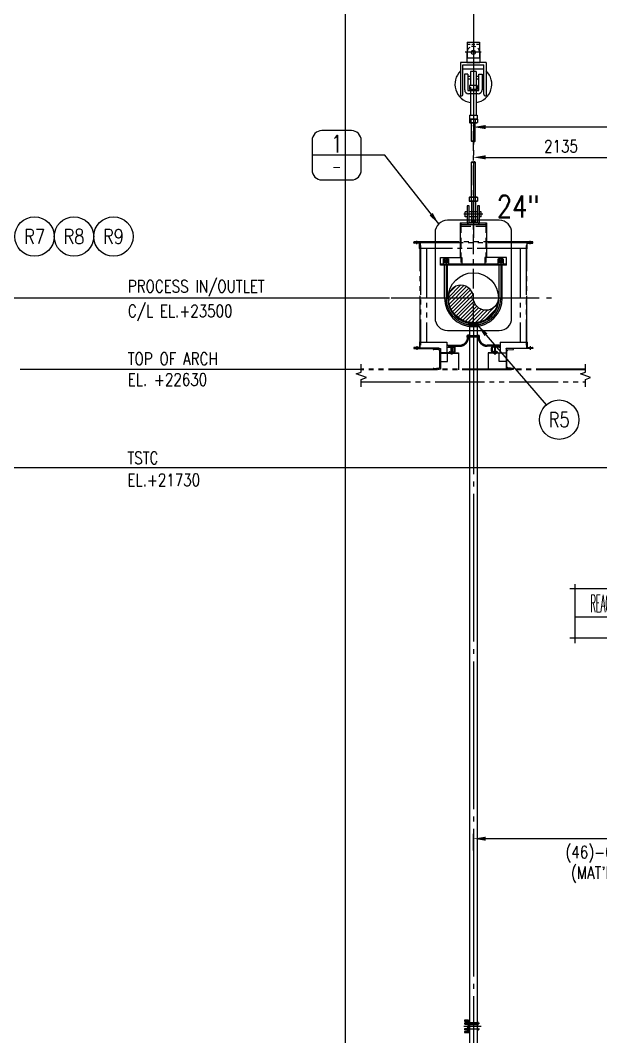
# Model space of a CAD drawing. Header units: millimetres. Extents: x 0 to 91981, y -132907 to 77676.
# Drawn here: x 14236 to 21307, y 11673 to 24054 of the extents above; entities that cross this region are included whole.
import ezdxf
from ezdxf.enums import TextEntityAlignment as Align

# ---------------------------------------------------------------- set-up
doc = ezdxf.new("R2010")
doc.units = ezdxf.units.MM
doc.header["$LTSCALE"] = 60
for name, pattern in [('CENTER', [7, 4, -1, 1, -1]), ('JNK-CENTER', [34, 30, -1.5, 1, -1.5]), ('JNK-HIDDEN', [3, 2, -1]), ('JNK-PHANTOM', [15, 10, -1, 1, -1, 1, -1]), ('PHA', [30, 20, -2, 2, -2, 2, -2])]:
    doc.linetypes.add(name, pattern=pattern)
for name, color, linetype in [('C', 1, 'CENTER'), ('CEN-R', 1, 'JNK-CENTER'), ('CENTER-R', 1, 'CENTER'), ('CON-C', 4, 'Continuous'), ('CON-G', 3, 'Continuous'), ('CON-W', 7, 'Continuous'), ('CON-Y', 2, 'Continuous'), ('CONT-Y', 2, 'Continuous'), ('Dim-W', 7, 'Continuous'), ('HID-Y', 2, 'JNK-HIDDEN'), ('LOGO-FRAME', 7, 'Continuous'), ('PAN-W', 6, 'PHA'), ('PHA-M', 6, 'JNK-PHANTOM'), ('PHA-W', 7, 'JNK-PHANTOM'), ('rev-1', 2, 'Continuous'), ('STL-OBJT', 7, 'Continuous'), ('TXT-Y', 2, 'Continuous')]:
    doc.layers.add(name, color=color, linetype=linetype)
doc.layers.add('CONT-G', color=3, linetype='Continuous', lineweight=25)
doc.styles.add('SIMPLEX', font='simplex.shx', dxfattribs={"width": 0.8})
doc.dimstyles.new('DIM60', dxfattribs={"dimscale": 60, "dimtxt": 2.5, "dimasz": 2.5, "dimexe": 1, "dimexo": 1, "dimgap": 1, "dimtad": 1, "dimdsep": 46, "dimtxsty": 'SIMPLEX', "dimcen": 0, "dimclrd": 256, "dimclre": 256, "dimclrt": 2, "dimadec": 1, "dimazin": 2, "dimtfac": 1, "dimtix": 1, "dimtmove": 2, "dimatfit": 2, "dimfxl": 1, "dimarcsym": 1})
doc.dimstyles.new('DIM_60', dxfattribs={"dimscale": 60, "dimtxt": 2.5, "dimasz": 2.5, "dimexe": 1, "dimexo": 1, "dimgap": 1, "dimtad": 1, "dimdec": 4, "dimdsep": 46, "dimtxsty": 'SIMPLEX', "dimcen": 2.5, "dimclrd": 7, "dimclre": 7, "dimclrt": 2, "dimadec": 4, "dimazin": 2, "dimtfac": 1, "dimtdec": 4, "dimtmove": 0, "dimatfit": 2, "dimfxl": 0.18, "dimtolj": 1, "dimtzin": 0, "dimarcsym": 1})

# ---------------------------------------------------------------- blocks, each defined once
blk = doc.blocks.new('A$C1C12395C')
at = {"layer": 'CEN-R'}
blk.add_line((0, 0), (0, 44), dxfattribs=at)
at = {"layer": 'CONT-G'}
for p, q in [((-61, 24), (-47, 44)), ((-61, 19), (-61, 24)), ((-61, 24), (61, 24)), ((-61, 19), (61, 19)), ((-61, 19), (-51, 5)), ((-44, 0), (-51, 5)), ((-51, 5), (51, 5)), ((-47, 44), (47, 44)), ((-44, 0), (44, 0)), ((44, 0), (51, 5)), ((61, 24), (47, 44)), ((61, 19), (51, 5)), ((61, 19), (61, 24))]:
    blk.add_line(p, q, dxfattribs=at)
blk = doc.blocks.new('pipesece')
at = {"layer": 'CON-W'}
blk.add_lwpolyline([(0.5, 0, 0.44), (0, 0, -0.44), (-0.5, 0, -0.44), (0, 0)], format="xyb", dxfattribs=at)
blk.add_lwpolyline([(-0.45, 0, 0.31383), (0, 0, 0.31383)], format="xyb", close=True, dxfattribs=at)
blk = doc.blocks.new('A$C59B53160')
at = {"layer": 'PHA-M'}
for p, q in [((-24, 236, -596), (-24, 660, -596)), ((24, 236, -596), (24, 660, -596)), ((-51, 229, -596), (-51, 186, -596)), ((-51, 186, -596), (51, 186, -596)), ((38, 236, -596), (-38, 236, -596)), ((-24, 186, -596), (-24, 229, -596)), ((-24, 186, -596), (-24, -63, -596)), ((24, 186, -596), (24, 229, -596)), ((24, 186, -596), (24, -63, -596)), ((51, 229, -596), (51, 186, -596)), ((-24, -63, -596), (24, -63, -596))]:
    blk.add_line(p, q, dxfattribs=at)
for centre, radius, start, end in [((-37, 219, -596), 17.2, 38.0871, 141.9129), ((0, 190, -596), 46.2, 59.1091, 120.8909), ((37, 219, -596), 17.2, 38.0871, 141.9129)]:
    blk.add_arc(centre, radius, start, end, dxfattribs=at)
at = {"layer": 'PHA-W', "xscale": 47.25751289335312, "yscale": 47.25751289335312, "zscale": 47.25751289335312}
blk.add_blockref('pipesece', (0, 660, -596), dxfattribs=at)
blk = doc.blocks.new('pipesec')
at = {"layer": 'CON-W'}
for p, q in [((0.121, 0.485), (0.485, 0.121)), ((0.244, 0.437), (0.437, 0.244)), ((0.247, 0.211), (0.498, -0.041)), ((0.248, 0.284), (0.499, 0.033)), ((0.012, 0), (0.36, -0.347)), ((0.075, 0.011), (0.394, -0.308)), ((0.126, 0.034), (0.425, -0.264)), ((0.169, 0.066), (0.451, -0.216)), ((0.204, 0.105), (0.473, -0.163)), ((0.23, 0.153), (0.489, -0.105)), ((-0.243, -0.191), (0.063, -0.496)), ((-0.223, -0.136), (0.125, -0.484)), ((-0.193, -0.092), (0.181, -0.466)), ((-0.156, -0.055), (0.232, -0.443)), ((-0.111, -0.026), (0.279, -0.415)), ((-0.056, -0.006), (0.321, -0.383)), ((-0.25, -0.258), (-0.008, -0.5)), ((-0.227, -0.355), (-0.105, -0.477))]:
    blk.add_line(p, q, dxfattribs=at)
blk.add_lwpolyline([(0, 0.5, -1), (0, 0, 1), (0, -0.5, 1)], format="xyb", dxfattribs=at)
blk = doc.blocks.new('SP-FE2')
at = {"color": 1, "linetype": 'CENTER'}
blk.add_line((97, -104), (-98, -104), dxfattribs=at)
at = {"layer": 'CEN-R'}
blk.add_line((0, 58), (0, -1229), dxfattribs=at)
at = {"layer": 'CON-Y'}
blk.add_circle((0, -104), 23.8, dxfattribs=at)
for start, end in [(133.8182, 260.8315), (279.1699, 46.1818)]:
    blk.add_arc((0, -494), 225, start, end, dxfattribs=at)
at = {"layer": 'CONT-Y'}
for p, q in [((-75, 21), (-75, -173)), ((-75, 21), (75, 21)), ((75, 21), (75, -173)), ((-80, -111), (-80, -227)), ((-40, -11), (-75, -11)), ((18, -11), (-18, -11)), ((75, -11), (40, -11)), ((80, -111), (80, -227)), ((156, -227), (-156, -227)), ((-156, -227), (-156, -636)), ((-80, -227), (80, -227)), ((-75, -173), (75, -173)), ((156, -227), (156, -636)), ((-127, -256), (127, -256)), ((-127, -612), (-127, -256)), ((-127, -304), (127, -304)), ((-106, -370), (-106, -561)), ((-67, -370), (-106, -370)), ((-67, -370), (-67, -569)), ((36, -336), (-36, -336)), ((-36, -336), (-36, -510)), ((36, -336), (36, -510)), ((67, -569), (67, -370)), ((67, -370), (106, -370)), ((106, -370), (106, -561)), ((127, -612), (127, -256)), ((-67, -394), (-36, -394)), ((-67, -428), (-36, -428)), ((36, -394), (67, -394)), ((36, -428), (67, -428)), ((-67, -569), (67, -569)), ((58, -609), (-58, -609)), ((48, -510), (-48, -510)), ((-48, -510), (-48, -558)), ((48, -558), (-48, -558)), ((-36, -527), (-36, -869)), ((-36, -558), (-36, -569)), ((-36, -609), (-36, -869)), ((36, -499), (36, -869)), ((36, -558), (36, -569)), ((36, -609), (36, -869)), ((48, -510), (48, -558)), ((-156, -636), (-151, -636)), ((156, -636), (151, -636)), ((49, -917), (-49, -917)), ((-49, -917), (-49, -958)), ((-48, -869), (48, -869)), ((-48, -869), (-48, -917)), ((-48, -917), (48, -917)), ((38, -963), (-38, -963)), ((-27, -958), (-27, -917)), ((26, -963), (-26, -963)), ((-22, -1187), (-22, -963)), ((22, -1187), (22, -963)), ((27, -958), (27, -917)), ((48, -869), (48, -917)), ((49, -917), (49, -958))]:
    blk.add_line(p, q, dxfattribs=at)
for centre, radius, start, end in [((0, -111), 79.5, 146.9982, 180), ((0, -111), 79.5, 122.5954, 146.9982), ((0, -111), 79.5, 66.3097, 106.0082), ((0, -111), 79.5, 33.0018, 46.5774), ((0, -111), 79.5, 0, 33.0018), ((-151, -612), 24, 270, 0), ((-58, -561), 47.9, 180, 270), ((58, -561), 47.9, 270, 0), ((151, -612), 24, 180, 270), ((-38, -950), 13.6, 216.0781, 323.9219), ((0, -895), 68.3, 246.6749, 293.3251), ((38, -950), 13.6, 216.0781, 323.9219)]:
    blk.add_arc(centre, radius, start, end, dxfattribs=at)
blk.add_ellipse((-11, -1187), major_axis=(-11.1, 0), ratio=0.480082, dxfattribs=at)
blk.add_ellipse((11, -1187), major_axis=(11.1, 0), ratio=0.480082, start_param=3.141593, end_param=6.283185, dxfattribs=at)
blk = doc.blocks.new('*D75')
at = {"layer": 'DEFPOINTS', "color": 0, "transparency": 16777216}
for p in [(19756, 22754), (19756, 22754), (24026, 22754)]:
    blk.add_point(p, dxfattribs=at)
at = {"layer": 'Dim-W', "color": 7, "linetype": 'ByBlock', "lineweight": -2, "transparency": 16777216}
blk.add_line((23876, 22754), (19906, 22754), dxfattribs=at)
at = {"layer": 'Dim-W', "color": 7, "transparency": 16777216}
for points in [[(19906, 22779), (19906, 22729), (19756, 22754)], [(23876, 22779), (23876, 22729), (24026, 22754)]]:
    blk.add_solid(points, dxfattribs=at)
at = {"layer": 'Dim-W', "color": 2, "transparency": 16777216, "insert": (21891, 22889), "char_height": 150, "attachment_point": 5, "style": 'SIMPLEX', "bg_fill": 3, "box_fill_scale": 1.1, "bg_fill_color": 256, "bg_fill_true_color": 13158600, "bg_fill_transparency": 0}
blk.add_mtext('\\A1;4270', dxfattribs=at)
blk = doc.blocks.new('*D83')
at = {"layer": 'DEFPOINTS', "color": 0, "transparency": 16777216}
for p in [(19756, 14085), (19756, 13881), (24026, 13881)]:
    blk.add_point(p, dxfattribs=at)
at = {"layer": 'Dim-W', "color": 7, "linetype": 'ByBlock', "lineweight": -2, "transparency": 16777216}
for p, q in [((19756, 13941), (19756, 14145)), ((24026, 13941), (24026, 14145)), ((23876, 14085), (19906, 14085))]:
    blk.add_line(p, q, dxfattribs=at)
at = {"layer": 'Dim-W', "color": 7, "transparency": 16777216}
for points in [[(19906, 14110), (19906, 14060), (19756, 14085)], [(23876, 14110), (23876, 14060), (24026, 14085)]]:
    blk.add_solid(points, dxfattribs=at)
at = {"layer": 'Dim-W', "color": 2, "transparency": 16777216, "char_height": 150, "attachment_point": 5, "style": 'SIMPLEX', "bg_fill": 3, "box_fill_scale": 1.1, "bg_fill_color": 256, "bg_fill_true_color": 13158600, "bg_fill_transparency": 0}
for s, insert in [('\\A1;4270', (21891, 14220)), ("\\A1;(46)-O.D. 88.9x3.20 MW\\P(MAT'L : A312 TP347H)", (21891, 13771))]:
    blk.add_mtext(s, dxfattribs=dict(at, insert=insert))
blk = doc.blocks.new('*D77')
at = {"layer": 'DEFPOINTS', "color": 0, "transparency": 16777216}
for p in [(19756, 22385), (21891, 22385), (21891, 22385)]:
    blk.add_point(p, dxfattribs=at)
at = {"layer": 'Dim-W', "color": 7, "linetype": 'ByBlock', "lineweight": -2, "transparency": 16777216}
for p, q in [((19756, 22325), (19756, 22325)), ((19906, 22385), (21741, 22385))]:
    blk.add_line(p, q, dxfattribs=at)
at = {"layer": 'Dim-W', "color": 7, "transparency": 16777216}
for points in [[(19906, 22410), (19906, 22360), (19756, 22385)], [(21741, 22410), (21741, 22360), (21891, 22385)]]:
    blk.add_solid(points, dxfattribs=at)
at = {"layer": 'Dim-W', "color": 2, "transparency": 16777216, "insert": (20823, 22520), "char_height": 150, "attachment_point": 5, "style": 'SIMPLEX'}
blk.add_mtext('\\A1;2135', dxfattribs=at)
blk = doc.blocks.new('det-tag')
at = {"layer": 'CON-Y'}
blk.add_line((5, 0), (-5, 0), dxfattribs=at)
blk.add_lwpolyline([(-3, -5), (3, -5, 0.414214), (5, -3), (5, 3, 0.414214), (3, 5), (-3, 5, 0.414214), (-5, 3), (-5, -3, 0.414214)], format="xyb", close=True, dxfattribs=at)
at = {"layer": 'CON-G', "style": 'SIMPLEX', "width": 0.8}
blk.add_attdef('TAG', text='', height=3.5, dxfattribs=at).set_placement((0.02, 0.58), align=Align.CENTER)
at = {"layer": 'CON-Y', "style": 'SIMPLEX', "width": 0.8}
blk.add_attdef('-8888', text='', height=2, dxfattribs=at).set_placement((0, -3.34), align=Align.CENTER)
blk = doc.blocks.new('piec-tag')
at = {"layer": 'CON-Y'}
blk.add_circle((0, 0), 4, dxfattribs=at)
at = {"layer": 'CON-G', "style": 'SIMPLEX', "width": 0.8}
blk.add_attdef('P.N', text='', height=3, dxfattribs=at).set_placement((0, 0), align=Align.MIDDLE)
at = {"layer": 'CON-G', "style": 'SIMPLEX', "width": 0.8, "flags": 1}
blk.add_attdef('BOM', (4.48, -3.74), '', height=2.5, dxfattribs=at)
blk = doc.blocks.new('U-BEND NUTS')
at = {"layer": 'CENTER-R'}
blk.add_line((0, 232), (0, 0), dxfattribs=at)
at = {"layer": 'CON-W', "color": 3}
for p, q in [((75, 192), (-75, 192)), ((75, 120), (-75, 120)), ((75, 120), (-75, 120)), ((75, 48), (-75, 48)), ((57, 212), (-57, 212)), ((-57, 192), (-57, 212)), ((-57, 185), (-57, 127)), ((-57, 113), (-57, 55)), ((57, 192), (57, 212)), ((57, 185), (57, 127)), ((57, 113), (57, 55))]:
    blk.add_line(p, q, dxfattribs=at)
blk.add_lwpolyline([(105, 0), (105, 48), (-105, 48), (-105, 0)], close=True, dxfattribs=at)
for points in [[(-93, 185, -0.372659), (-57, 185, -0.117627), (57, 185, -0.372659), (93, 185), (93, 127, -0.372659), (57, 127, -0.117627), (-57, 127, -0.372659), (-93, 127)], [(-93, 113, -0.372659), (-57, 113, -0.117627), (57, 113, -0.372659), (93, 113), (93, 55, -0.372659), (57, 55, -0.117627), (-57, 55, -0.372659), (-93, 55)]]:
    blk.add_lwpolyline(points, format="xyb", close=True, dxfattribs=at)
blk = doc.blocks.new('NAMETAG')
at = {"layer": 'CON-W'}
for p, q in [((-16, 0), (16, 0)), ((-15, 1), (-15, -11)), ((15, 1), (15, -11)), ((-15, -5.7), (15, -5.7)), ((-16, -10), (16, -10))]:
    blk.add_line(p, q, dxfattribs=at)
at = {"layer": 'CON-C', "style": 'SIMPLEX', "width": 0.8}
blk.add_attdef('HEATER', text='', height=3.5, dxfattribs=at).set_placement((-0.04, -4.68), align=Align.CENTER)
at = {"layer": 'CON-G', "style": 'SIMPLEX', "width": 0.992635}
blk.add_attdef('NO.\\H-0000-0', text='', height=2.4, dxfattribs=at).set_placement((-13.7, -9.08), (13.64, -9.08), align=Align.FIT)
blk = doc.blocks.new('*D1018')
at = {"layer": 'DEFPOINTS', "color": 0, "transparency": 16777216}
for p in [(17800, 59493), (18196, 59493), (17070, -132907)]:
    blk.add_point(p, dxfattribs=at)
at = {"layer": 'Dim-W', "linetype": 'ByBlock', "lineweight": -2, "transparency": 16777216}
for p, q in [((17860, 59493), (18256, 59493)), ((18196, -132757), (18196, 59343)), ((17130, -132907), (18256, -132907))]:
    blk.add_line(p, q, dxfattribs=at)
at = {"layer": 'Dim-W', "transparency": 16777216}
for points in [[(18171, 59343), (18221, 59343), (18196, 59493)], [(18171, -132757), (18221, -132757), (18196, -132907)]]:
    blk.add_solid(points, dxfattribs=at)
at = {"layer": 'Dim-W', "color": 2, "transparency": 16777216, "insert": (18061, -36707), "char_height": 150, "attachment_point": 5, "rotation": 90, "style": 'SIMPLEX'}
blk.add_mtext('192399.74', dxfattribs=at)

msp = doc.modelspace()

# ---------------------------------------------------------------- linework, layer by layer
at = {"linetype": 'Continuous'}
for points in [[(18390.57966, 19589.02248), (18390.57966, 19679.02248), (18452.3979, 19701.52248), (18328.76142, 19746.52248), (18390.57966, 19769.02248), (18390.57966, 19864.64748)], [(21120.5798, 19589.02248), (21120.5798, 19679.02248), (21182.39804, 19701.52248), (21058.76156, 19746.52248), (21120.5798, 19769.02248), (21120.5798, 19864.64748)]]:
    msp.add_lwpolyline(points, dxfattribs=at)
at = {"layer": 'C'}
msp.add_line((19872.72818, 21691.01284), (19638.43097, 21691.01284), dxfattribs=at)
msp.add_line((19872.72818, 21691.01284), (19638.43097, 21691.01284), dxfattribs=at)
at = {"layer": 'CEN-R'}
for p, q in [((19755.57958, 24361.80913), (19755.57958, 21405.43929)), ((19422.25949, 21086.01284), (19422.25958, 20674.43929)), ((20088.89957, 21086.01286), (20088.89958, 20674.43929)), ((18755.57958, 20674.43929), (20755.57958, 20674.43929)), ((19755.57958, 20325.29396), (19755.57958, 7436.43929)), ((19849.77686, 11798.43929), (19640.83422, 11798.43929)), ((19829.58541, 11833.43929), (19643.67716, 11833.43929)), ((19829.58541, 11763.43929), (19643.67716, 11763.43929)), ((19810.02958, 11852.8365), (19810.02958, 11814.04207)), ((19810.02958, 11744.04207), (19810.02958, 11782.8365))]:
    msp.add_line(p, q, dxfattribs=at)
msp.add_arc((19755.57958, 20674.43929), 333.32, 180, 0, dxfattribs=at)
at = {"layer": 'CENTER-R'}
msp.add_line((19755.57958, 20365.80265), (19755.57958, 22774.98853), dxfattribs=at)
at = {"layer": 'CON-G'}
for p, q in [((19353.25958, 21070.01284), (19353.25958, 21086.01284)), ((19353.25958, 21086.01284), (20157.89958, 21086.01284)), ((20157.89958, 21070.01284), (19353.25958, 21070.01284)), ((20157.89958, 21070.01284), (20157.89958, 21086.01284)), ((19653.52958, 11825.43929), (19653.52958, 11841.43929)), ((19653.52958, 11771.43929), (19653.52958, 11755.43929)), ((19674.00958, 11825.43929), (19674.00958, 11841.43929)), ((19674.00958, 11771.43929), (19674.00958, 11755.43929)), ((19678.12958, 11845.34681), (19678.12958, 11821.53176)), ((19678.12958, 11751.53176), (19678.12958, 11775.34681)), ((19679.61952, 11841.43929), (19692.63965, 11841.43929)), ((19679.61952, 11825.43929), (19692.63965, 11825.43929)), ((19679.61952, 11771.43929), (19692.63965, 11771.43929)), ((19694.12958, 11845.34681), (19694.12958, 11821.53176)), ((19694.12958, 11751.53176), (19694.12958, 11775.34681)), ((19679.61952, 11755.43929), (19692.63965, 11755.43929))]:
    msp.add_line(p, q, dxfattribs=at)
for points in [[(19649.12958, 11873.43929), (19649.12958, 11861.43929), (19694.12958, 11861.43929, -0.4142135624), (19699.12958, 11856.43929), (19699.12958, 11740.43929, -0.4142135624), (19694.12958, 11735.43929), (19649.12958, 11735.43929), (19649.12958, 11723.43929), (19694.12958, 11723.43929, 0.4142135624), (19711.12958, 11740.43929), (19711.12958, 11856.43929, 0.4142135624), (19694.12958, 11873.43929)], [(19679.61952, 11817.43929, -0.3726589127), (19679.61952, 11825.43929, -0.1862420053), (19679.61952, 11841.43929, -0.3726589127), (19679.61952, 11849.43929), (19692.63965, 11849.43929, -0.3726589127), (19692.63965, 11841.43929, -0.1862420053), (19692.63965, 11825.43929, -0.3726589127), (19692.63965, 11817.43929)], [(19679.61952, 11779.43929, 0.3726589127), (19679.61952, 11771.43929, 0.1862420053), (19679.61952, 11755.43929, 0.3726589127), (19679.61952, 11747.43929), (19692.63965, 11747.43929, 0.3726589127), (19692.63965, 11755.43929, 0.1862420053), (19692.63965, 11771.43929, 0.3726589127), (19692.63965, 11779.43929)]]:
    msp.add_lwpolyline(points, format="xyb", close=True, dxfattribs=at)
for points in [[(19678.12958, 11841.43929), (19653.52958, 11841.43929), (19651.92958, 11839.83929), (19651.92958, 11827.03929), (19653.52958, 11825.43929), (19678.12958, 11825.43929)], [(19678.12958, 11755.43929), (19653.52958, 11755.43929), (19651.92958, 11757.03929), (19651.92958, 11769.83929), (19653.52958, 11771.43929), (19678.12958, 11771.43929)]]:
    msp.add_lwpolyline(points, dxfattribs=at)
at = {"layer": 'CON-G', "color": 7}
for points in [[(19676.78086, 11841.43929), (19674.00958, 11839.83929), (19651.92958, 11839.83929)], [(19676.78086, 11825.43929), (19674.00958, 11827.03929), (19651.92958, 11827.03929)], [(19676.78086, 11771.43929), (19674.00958, 11769.83929), (19651.92958, 11769.83929)], [(19676.78086, 11755.43929), (19674.00958, 11757.03929), (19651.92958, 11757.03929)]]:
    msp.add_lwpolyline(points, dxfattribs=at)
at = {"layer": 'CON-G'}
for points in [[(19694.12958, 11816.43929), (19699.12958, 11816.43929), (19699.12958, 11850.43929), (19694.12958, 11850.43929)], [(19694.12958, 11780.43929), (19699.12958, 11780.43929), (19699.12958, 11746.43929), (19694.12958, 11746.43929)]]:
    msp.add_lwpolyline(points, close=True, dxfattribs=at)
for points in [[(19711.12958, 11823.43929), (19810.02958, 11823.43929, 1), (19810.02958, 11843.43929), (19711.12958, 11843.43929)], [(19800.02958, 11773.43929), (19810.02958, 11773.43929, -1), (19810.02958, 11753.43929), (19800.02958, 11753.43929)]]:
    msp.add_lwpolyline(points, format="xyb", dxfattribs=at)
at = {"layer": 'CON-W', "color": 3}
for p, q in [((19353.25958, 21086.01284), (19353.25958, 21166.01284)), ((19353.25958, 21166.01284), (19614.73958, 21166.01284)), ((19403.25958, 20674.43929), (19403.25958, 21070.01284)), ((19441.25958, 20674.43929), (19441.25958, 21070.01284)), ((19614.73958, 21166.01284), (19614.73958, 21086.01284)), ((20157.89958, 21166.01284), (19896.41958, 21166.01284)), ((19896.41958, 21166.01284), (19896.41958, 21086.01284)), ((20069.89958, 20674.43929), (20069.89958, 21070.01284)), ((20107.89958, 20674.43929), (20107.89958, 21070.01284)), ((20157.89958, 21086.01284), (20157.89958, 21166.01284)), ((19450.77958, 20674.43929), (19441.25958, 20674.43929)), ((20060.37958, 20674.43929), (20069.89958, 20674.43929))]:
    msp.add_line(p, q, dxfattribs=at)
at = {"layer": 'CON-W'}
for p, q in [((13871.36207, 20674.43929), (18734.16242, 20674.43929)), ((14236.36207, 19804.43929), (18390.57966, 19804.43929))]:
    msp.add_line(p, q, dxfattribs=at)
at = {"layer": 'CON-W', "color": 3}
msp.add_circle((19755.57958, 20674.43929), 304.8, dxfattribs=at)
for radius in [352.32, 314.32]:
    msp.add_arc((19755.57958, 20674.43929), radius, 180, 0, dxfattribs=at)
at = {"layer": 'CONT-G'}
for p, q in [((19593.62958, 21586.01284), (19917.52958, 21586.01284)), ((19593.62958, 21586.01284), (19593.62958, 21166.01284)), ((19593.62958, 21586.01284), (19917.52958, 21586.01284)), ((19917.52958, 21586.01284), (19917.52958, 21166.01284)), ((19917.52958, 21586.01284), (19917.52958, 21166.01284))]:
    msp.add_line(p, q, dxfattribs=at)
msp.add_lwpolyline([(19711.12958, 7448.43929), (19711.12958, 20325.18929), (19800.02958, 20325.18929), (19800.02958, 7448.43929)], close=True, dxfattribs=at)
at = {"layer": 'Dim-W'}
msp.add_line((23956.66957, 18604.43929), (11853.28731, 18604.40073), dxfattribs=at)
msp.add_lwpolyline([(20071.89693, 21618.23506), (19439.26224, 21618.23506, 0.4142135624), (19289.26224, 21468.23506), (19289.26224, 20425.80918, 0.4142135624), (19439.26224, 20275.80918), (20071.89693, 20275.80918, 0.4142135624), (20221.89693, 20425.80918), (20221.89693, 21468.23506, 0.4142135624)], format="xyb", close=True, dxfattribs=at)
at = {"layer": 'HID-Y', "color": 2}
for p, q in [((19603.93958, 21586.01284), (19603.93958, 21086.01284)), ((19603.93958, 21586.01284), (19603.93958, 21086.01284)), ((19603.93958, 21566.01284), (19907.21958, 21566.01284)), ((19603.93958, 21566.01284), (19907.21958, 21566.01284)), ((19603.93958, 21546.01284), (19907.21958, 21546.01284)), ((19603.93958, 21546.01284), (19907.21958, 21546.01284)), ((19907.21958, 21586.01284), (19907.21958, 21086.01284)), ((19907.21958, 21586.01284), (19907.21958, 21086.01284))]:
    msp.add_line(p, q, dxfattribs=at)
at = {"layer": 'PAN-W'}
for p, q in [((19680.14555, 21721.01284), (19657.27747, 21721.01284)), ((19657.27747, 21661.01284), (19657.27747, 21721.01284)), ((19680.14555, 21721.01284), (19657.27747, 21721.01284)), ((19657.27747, 21661.01284), (19657.27747, 21721.01284)), ((19807.01361, 21721.01284), (19704.14555, 21721.01284)), ((19807.01361, 21721.01284), (19704.14555, 21721.01284)), ((19851.01361, 21721.01284), (19831.01361, 21721.01284)), ((19851.01361, 21721.01284), (19831.01361, 21721.01284)), ((19851.01361, 21661.01284), (19851.01361, 21721.01284)), ((19851.01361, 21661.01284), (19851.01361, 21721.01284)), ((19680.14555, 21661.01284), (19657.27747, 21661.01284)), ((19680.14555, 21661.01284), (19657.27747, 21661.01284)), ((19807.01361, 21661.01284), (19704.14555, 21661.01284)), ((19807.01361, 21661.01284), (19704.14555, 21661.01284)), ((19851.01361, 21661.01284), (19831.01361, 21661.01284)), ((19851.01361, 21661.01284), (19831.01361, 21661.01284))]:
    msp.add_line(p, q, dxfattribs=at)
msp.add_lwpolyline([(19807.01361, 21596.01284, -0.4142135624), (19801.01361, 21590.01284), (19710.14555, 21590.01284, -0.4142135624), (19704.14555, 21596.01284), (19704.14555, 21796.01284), (19680.14555, 21796.01284), (19680.14555, 21596.01284, 0.4142135624), (19710.14555, 21566.01284), (19801.01361, 21566.01284, 0.4142135624), (19831.01361, 21596.01284), (19831.01361, 21796.01284), (19807.01361, 21796.01284)], format="xyb", close=True, dxfattribs=at)
msp.add_lwpolyline([(19807.01361, 21596.01284, -0.4142135624), (19801.01361, 21590.01284), (19710.14555, 21590.01284, -0.4142135624), (19704.14555, 21596.01284), (19704.14555, 21796.01284), (19680.14555, 21796.01284), (19680.14555, 21596.01284, 0.4142135624), (19710.14555, 21566.01284), (19801.01361, 21566.01284, 0.4142135624), (19831.01361, 21596.01284), (19831.01361, 21796.01284), (19807.01361, 21796.01284)], format="xyb", close=True, dxfattribs=at)
at = {"layer": 'PHA-M'}
for p, q in [((19065.57958, 21325.43929), (19065.57958, 21369.43929)), ((20445.57958, 21325.43929), (20445.57958, 21369.43929)), ((20400.57958, 21274.43929), (19110.57958, 21274.43929)), ((19185.57958, 21274.43929), (19185.57958, 20134.43929)), ((20325.57958, 21274.43929), (20325.57958, 20134.43929)), ((19679.92958, 20196.4034), (19679.92958, 20208.9034)), ((19831.22958, 20208.9034), (19679.92958, 20208.9034)), ((19831.22958, 20196.4034), (19679.92958, 20196.4034)), ((19685.92958, 20196.32574), (19685.92958, 20219.33929)), ((19698.42958, 20219.33929), (19685.92958, 20219.33929)), ((19698.42958, 20196.4034), (19698.42958, 20219.33929)), ((19812.72958, 20196.4034), (19812.72958, 20219.33929)), ((19812.72958, 20219.33929), (19825.22958, 20219.33929)), ((19825.22958, 20196.32574), (19825.22958, 20219.33929)), ((19831.22958, 20196.4034), (19831.22958, 20208.9034)), ((19065.57958, 20083.43929), (19065.57958, 20039.43929)), ((19110.57958, 20134.43929), (19430.57958, 20134.43929)), ((19430.57958, 20134.43929), (19430.57958, 20004.43929)), ((19437.61296, 20076.32574), (19437.61296, 20091.32574)), ((19442.61296, 20096.32574), (19585.92958, 20096.32574)), ((19442.61296, 20071.32574), (19515.57958, 20071.32574)), ((19450.11296, 20083.82574), (19585.92958, 20083.82574)), ((19495.57958, 20063.43929), (19485.57958, 20063.43929)), ((19490.57958, 20073.11174), (19490.57958, 19985.75414)), ((19520.57958, 20021.93929), (19520.57958, 20066.32574)), ((19533.07958, 20021.93929), (19533.07958, 20066.32574)), ((20068.54621, 20096.32574), (19925.22958, 20096.32574)), ((20061.04621, 20083.82574), (19925.22958, 20083.82574)), ((19978.07958, 20021.93929), (19978.07958, 20066.32574)), ((19990.57958, 20021.93929), (19990.57958, 20066.32574)), ((20068.54621, 20071.32574), (19995.57958, 20071.32574)), ((20015.57958, 20063.43929), (20025.57958, 20063.43929)), ((20020.57958, 20073.11174), (20020.57958, 19985.75414)), ((20073.54621, 20076.32574), (20073.54621, 20091.32574)), ((20080.57957, 20134.43929), (20400.57958, 20134.43929)), ((20080.57957, 20134.43929), (20080.57957, 20004.43929)), ((20445.57958, 20083.43929), (20445.57958, 20039.43929)), ((19495.57958, 20004.43929), (19355.57958, 20004.43929)), ((19465.57958, 20016.93929), (19515.57958, 20016.93929)), ((19483.13738, 20026.93929), (19498.02178, 20026.93929)), ((19483.13738, 20016.93929), (19498.02178, 20016.93929)), ((19498.02178, 19992.43929), (19483.13738, 19992.43929)), ((19485.57958, 20026.00808), (19485.57958, 20017.8705)), ((19495.57958, 20026.00808), (19495.57958, 20017.8705)), ((19575.57958, 20004.43929), (19575.57958, 19798.43929)), ((19935.57958, 20004.43929), (19935.57958, 19798.43929)), ((20045.57958, 20016.93929), (19995.57958, 20016.93929)), ((20028.02178, 20026.93929), (20013.13738, 20026.93929)), ((20028.02178, 20016.93929), (20013.13738, 20016.93929)), ((20013.13738, 19992.43929), (20028.02178, 19992.43929)), ((20015.57958, 20026.00808), (20015.57958, 20017.8705)), ((20015.57958, 20004.43929), (20155.57958, 20004.43929)), ((20025.57958, 20026.00808), (20025.57958, 20017.8705)), ((21120.57973, 19804.43929), (18390.57958, 19804.43929)), ((21120.57973, 19798.43929), (18392.39229, 19798.43929)), ((19329.57958, 19804.43929), (19329.57958, 19798.43929)), ((18390.57958, 19648.43929), (21120.57973, 19648.43929))]:
    msp.add_line(p, q, dxfattribs=at)
for points in [[(20480.57958, 21354.43929), (19030.57958, 21354.43929), (19030.57958, 21349.43929), (20480.57958, 21349.43929)], [(19110.57958, 20097.43929), (19105.57958, 20097.43929), (19105.57958, 21311.43929), (19110.57958, 21311.43929)], [(20400.57958, 20097.43929), (20405.57958, 20097.43929), (20405.57958, 21311.43929), (20400.57958, 21311.43929)], [(19339.57958, 20059.43929), (19030.57958, 20059.43929), (19030.57958, 20054.43929), (19339.57958, 20054.43929)], [(20155.57958, 20059.43929), (20480.57958, 20059.43929), (20480.57958, 20054.43929), (20155.57958, 20054.43929)]]:
    msp.add_lwpolyline(points, close=True, dxfattribs=at)
for points in [[(19105.57958, 21346.43929), (19105.57958, 21271.43929), (19103.57958, 21271.43929, -0.4142135624), (19099.57958, 21275.43929), (19099.57958, 21331.93929, 0.4142135624), (19091.07958, 21340.43929), (19034.57958, 21340.43929, -0.4142135624), (19030.57958, 21344.43929), (19030.57958, 21346.43929)], [(20405.57958, 21346.43929), (20405.57958, 21271.43929), (20407.57958, 21271.43929, 0.4142135624), (20411.57958, 21275.43929), (20411.57958, 21331.93929, -0.4142135624), (20420.07958, 21340.43929), (20476.57958, 21340.43929, 0.4142135624), (20480.57958, 21344.43929), (20480.57958, 21346.43929)], [(19105.57958, 20062.43929), (19105.57958, 20137.43929), (19103.57958, 20137.43929, 0.4142135624), (19099.57958, 20133.43929), (19099.57958, 20076.93929, -0.4142135624), (19091.07958, 20068.43929), (19034.57958, 20068.43929, 0.4142135624), (19030.57958, 20064.43929), (19030.57958, 20062.43929)], [(20405.57958, 20062.43929), (20405.57958, 20137.43929), (20407.57958, 20137.43929, -0.4142135624), (20411.57958, 20133.43929), (20411.57958, 20076.93929, 0.4142135624), (20420.07958, 20068.43929), (20476.57958, 20068.43929, -0.4142135624), (20480.57958, 20064.43929), (20480.57958, 20062.43929)], [(19355.57958, 20054.43929), (19355.57958, 19804.43929), (19265.57958, 19804.43929), (19265.57958, 19807.48168, -0.3888787319), (19271.96949, 19814.45504), (19333.79976, 19819.86449, 0.3888787319), (19346.57958, 19833.81122), (19346.57958, 20025.06736, 0.3888787319), (19333.79976, 20039.01409), (19271.96949, 20044.42353, -0.3888787319), (19265.57958, 20051.3969), (19265.57958, 20054.43929)], [(19500.57958, 20026.00808, 0.3726589127), (19495.57958, 20026.00808, 0.1862420053), (19485.57958, 20026.00808, 0.3726589127), (19480.57958, 20026.00808), (19480.57958, 20017.8705, 0.3726589127), (19485.57958, 20017.8705, 0.1862420053), (19495.57958, 20017.8705, 0.3726589127), (19500.57958, 20017.8705)], [(19480.57958, 19993.3705, 0.3726589127), (19485.57958, 19993.3705, 0.1862420053), (19495.57958, 19993.3705, 0.3726589127), (19500.57958, 19993.3705), (19500.57958, 19999.43929), (19480.57958, 19999.43929)], [(20010.57958, 20026.00808, -0.3726589127), (20015.57958, 20026.00808, -0.1862420053), (20025.57958, 20026.00808, -0.3726589127), (20030.57958, 20026.00808), (20030.57958, 20017.8705, -0.3726589127), (20025.57958, 20017.8705, -0.1862420053), (20015.57958, 20017.8705, -0.3726589127), (20010.57958, 20017.8705)], [(20030.57958, 19993.3705, -0.3726589127), (20025.57958, 19993.3705, -0.1862420053), (20015.57958, 19993.3705, -0.3726589127), (20010.57958, 19993.3705), (20010.57958, 19999.43929), (20030.57958, 19999.43929)], [(20155.57958, 20054.43929), (20155.57958, 19804.43929), (20245.57958, 19804.43929), (20245.57958, 19807.48168, 0.3888787319), (20239.18967, 19814.45504), (20177.3594, 19819.86449, -0.3888787319), (20164.57958, 19833.81122), (20164.57958, 20025.06736, -0.3888787319), (20177.3594, 20039.01409), (20239.18967, 20044.42353, 0.3888787319), (20245.57958, 20051.3969), (20245.57958, 20054.43929)]]:
    msp.add_lwpolyline(points, format="xyb", close=True, dxfattribs=at)
for points in [[(19485.57958, 20002.70724), (19486.57958, 20004.43929), (19486.57958, 20064.43929)], [(19485.57958, 19993.3705), (19485.57958, 20063.43929), (19486.57958, 20064.43929), (19494.57958, 20064.43929), (19495.57958, 20063.43929), (19495.57958, 19993.3705)], [(19495.57958, 20002.70724), (19494.57958, 20004.43929), (19494.57958, 20064.43929)], [(20015.57958, 20002.70724), (20016.57958, 20004.43929), (20016.57958, 20064.43929)], [(20025.57958, 19993.3705), (20025.57958, 20063.43929), (20024.57958, 20064.43929), (20016.57958, 20064.43929), (20015.57958, 20063.43929), (20015.57958, 19993.3705)], [(20025.57958, 20002.70724), (20024.57958, 20004.43929), (20024.57958, 20064.43929)], [(19355.57958, 19999.43929), (19575.57958, 19999.43929)], [(19355.57958, 19899.43929), (19440.57958, 19899.43929), (19440.57958, 19999.43929)], [(20155.57958, 19999.43929), (19935.57958, 19999.43929)], [(20155.57958, 19899.43929), (20070.57958, 19899.43929), (20070.57958, 19999.43929)]]:
    msp.add_lwpolyline(points, dxfattribs=at)
for points in [[(19460.57958, 20011.93929), (19460.57958, 20009.43929, 0.4142135624), (19465.57958, 20004.43929), (19575.57958, 20004.43929)], [(20050.57958, 20011.93929), (20050.57958, 20009.43929, -0.4142135624), (20045.57958, 20004.43929), (19935.57958, 20004.43929)]]:
    msp.add_lwpolyline(points, format="xyb", dxfattribs=at)
for centre, radius, start, end in [((19585.92958, 20196.32574), 100, 270, 0), ((19585.92958, 20196.32574), 112.5, 270, 0), ((19925.22958, 20196.32574), 112.5, 180, 270), ((19925.22958, 20196.32574), 100, 180, 270), ((19442.61296, 20091.32574), 5, 90, 180), ((19442.61296, 20076.32574), 5, 180, 270), ((19515.57958, 20066.32574), 17.5, 0, 90), ((19515.57958, 20066.32574), 5, 0, 90), ((19995.57958, 20066.32574), 17.5, 90, 180), ((19995.57958, 20066.32574), 5, 90, 180), ((20068.54621, 20091.32574), 5, 0, 90), ((20068.54621, 20076.32574), 5, 270, 0), ((19465.57958, 20011.93929), 5, 90, 180), ((19515.57958, 20021.93929), 5, 270, 0), ((19515.57958, 20021.93929), 17.5, 270, 0), ((19995.57958, 20021.93929), 17.5, 180, 270), ((19995.57958, 20021.93929), 5, 180, 270), ((20045.57958, 20011.93929), 5, 0, 90)]:
    msp.add_arc(centre, radius, start, end, dxfattribs=at)

# ---------------------------------------------------------------- block references
at = {"xscale": 0.3333333333333333, "yscale": 0.3333333333333333, "zscale": 0.3333333333333333}
for p in [(19422.25958, 21086.01284), (20088.89967, 21086.01286)]:
    msp.add_blockref('U-BEND NUTS', p, dxfattribs=at)
at = {"layer": 'Dim-W', "xscale": 60, "yscale": 60, "zscale": 60}
for name, p, values in [('det-tag', (18090.57966, 22410.0127), {'TAG': '1', '-8888': '-'}), ('piec-tag', (14410.17488, 21419.90685), {'P.N': 'R7'}), ('piec-tag', (14890.17488, 21419.90685), {'P.N': 'R8'}), ('piec-tag', (15370.17488, 21419.90685), {'P.N': 'R9'})]:
    msp.add_blockref(name, p, dxfattribs=at).add_auto_attribs(values)
at = {"layer": 'Dim-W', "xscale": 609.5999999657956, "yscale": 609.5999999657956, "zscale": 609.5999999657956, "rotation": 270.0000000000002}
msp.add_blockref('pipesec', (19755.57958, 20674.43929), dxfattribs=at)
at = {"layer": 'Dim-W', "xscale": -1}
msp.add_blockref('A$C1C12395C', (19755.57958, 20325.18929), dxfattribs=at)
at = {"layer": 'Dim-W', "xscale": 59.99999999999999, "yscale": 59.99999999999999, "zscale": 59.99999999999999, "rotation": 1.084740389346164e-06}
msp.add_blockref('piec-tag', (20801.04832, 19189.28892), dxfattribs=at).add_auto_attribs({'P.N': 'R5'})
at = {"layer": 'LOGO-FRAME'}
ref = msp.add_blockref('NAMETAG', (21890.57958, 17127.28377), dxfattribs=dict(at, xscale=-60, yscale=60, zscale=60))
ref.add_attrib('HEATER', 'REACTOR FEED HEATER NO.1', dxfattribs={"layer": 'CON-C', "height": 210, "style": 'SIMPLEX', "width": 0.35}).set_placement((21892.97958, 16846.48377), align=Align.CENTER)
ref.add_attrib('NO.\\H-0000-0', '   H-6001A   ', dxfattribs={"layer": 'CON-G', "height": 144, "style": 'SIMPLEX', "width": 0.920096}).set_placement((21072.17958, 16582.48377), (22712.57958, 16582.48377), align=Align.FIT)
at = {"layer": 'rev-1', "xscale": -1}
msp.add_blockref('A$C59B53160', (19755.57958, 21665.61284), dxfattribs=at)
at = {"layer": 'rev-1'}
msp.add_blockref('A$C59B53160', (19755.57959, 21665.61284), dxfattribs=at)
at = {"layer": 'STL-OBJT'}
msp.add_blockref('SP-FE2', (19755.57958, 23768.58888), dxfattribs=at)

# ---------------------------------------------------------------- texts
at = {"layer": 'CON-C', "style": 'SIMPLEX', "width": 0.8}
msp.add_text('24"', height=270, dxfattribs=at).set_placement((20301.84443, 21651.36626), align=Align.CENTER)
at = {"layer": 'CON-Y', "style": 'SIMPLEX', "width": 0.8}
for s, p in [('TSTC', (15541.83235, 18649.28137)), ('EL.+21730', (15541.83235, 18380.83575))]:
    msp.add_text(s, height=150, dxfattribs=at).set_placement(p)
at = {"layer": 'TXT-Y', "style": 'SIMPLEX', "width": 0.8}
for s, p in [('PROCESS IN/OUTLET', (15546.03518, 20739.55287)), ('C/L EL.+23500', (15546.03518, 20438.71915)), ('TOP OF ARCH', (15545.67918, 19856.04718)), ('EL. +22630', (15545.61031, 19603.54718))]:
    msp.add_text(s, height=150, rotation=360, dxfattribs=at).set_placement(p)

# ---------------------------------------------------------------- dimensions: what is measured, and where the dimension line sits
at = {"layer": 'Dim-W'}
dim = msp.add_linear_dim(base=(18196.3315, 59492.65157), p1=(17069.94307, -132907.0922), p2=(17800.14221, 59492.65157), angle=90, dimstyle='DIM60', dxfattribs=at)
dim.commit()
dim.dimension.update_dxf_attribs({"geometry": '*D1018', "text_midpoint": (18061.3315, -36707.22031)})
dim = msp.add_linear_dim(base=(21890.57958, 22385.0127), p1=(19755.57958, 22385.0127), p2=(21890.57958, 22385.0127), dimstyle='DIM_60', dxfattribs=at)
dim.commit()
dim.dimension.update_dxf_attribs({"geometry": '*D77', "text_midpoint": (20823.07958, 22520.0127)})

# ---------------------------------------------------------------- leaders
for points in [[(19333.19622, 21574.30107), (18677.67107, 22410.0127), (18090.57966, 22410.0127)], [(19811.64009, 20337.37441), (20644.37194, 19371.09242)]]:
    msp.add_leader(points, dimstyle='DIM60', override={"dimgap": 1, "dimtad": 0}, dxfattribs=at)

# ---------------------------------------------------------------- next in the draw order: dimensions: what is measured, and where the dimension line sits
dim = msp.add_linear_dim(base=(19755.57958, 22754.4111), p1=(24025.57959, 22754.4111), p2=(19755.57958, 22754.4111), angle=180, dimstyle='DIM_60', override={"dimtfill": 1}, dxfattribs=at)
dim.commit()
dim.dimension.update_dxf_attribs({"geometry": '*D75', "text_midpoint": (21890.57958, 22889.4111)})
dim = msp.add_linear_dim(base=(19755.57958, 14084.83254), p1=(24025.57958, 13880.86106), p2=(19755.57958, 13880.86106), angle=180, text="<>\\X(46)-O.D. 88.9x3.20 MW\\P(MAT'L : A312 TP347H)", dimstyle='DIM_60', override={"dimtfill": 1}, dxfattribs=at)
dim.commit()
dim.dimension.update_dxf_attribs({"geometry": '*D83', "text_midpoint": (21890.57958, 14084.83254)})

doc.saveas('drawing.dxf')
